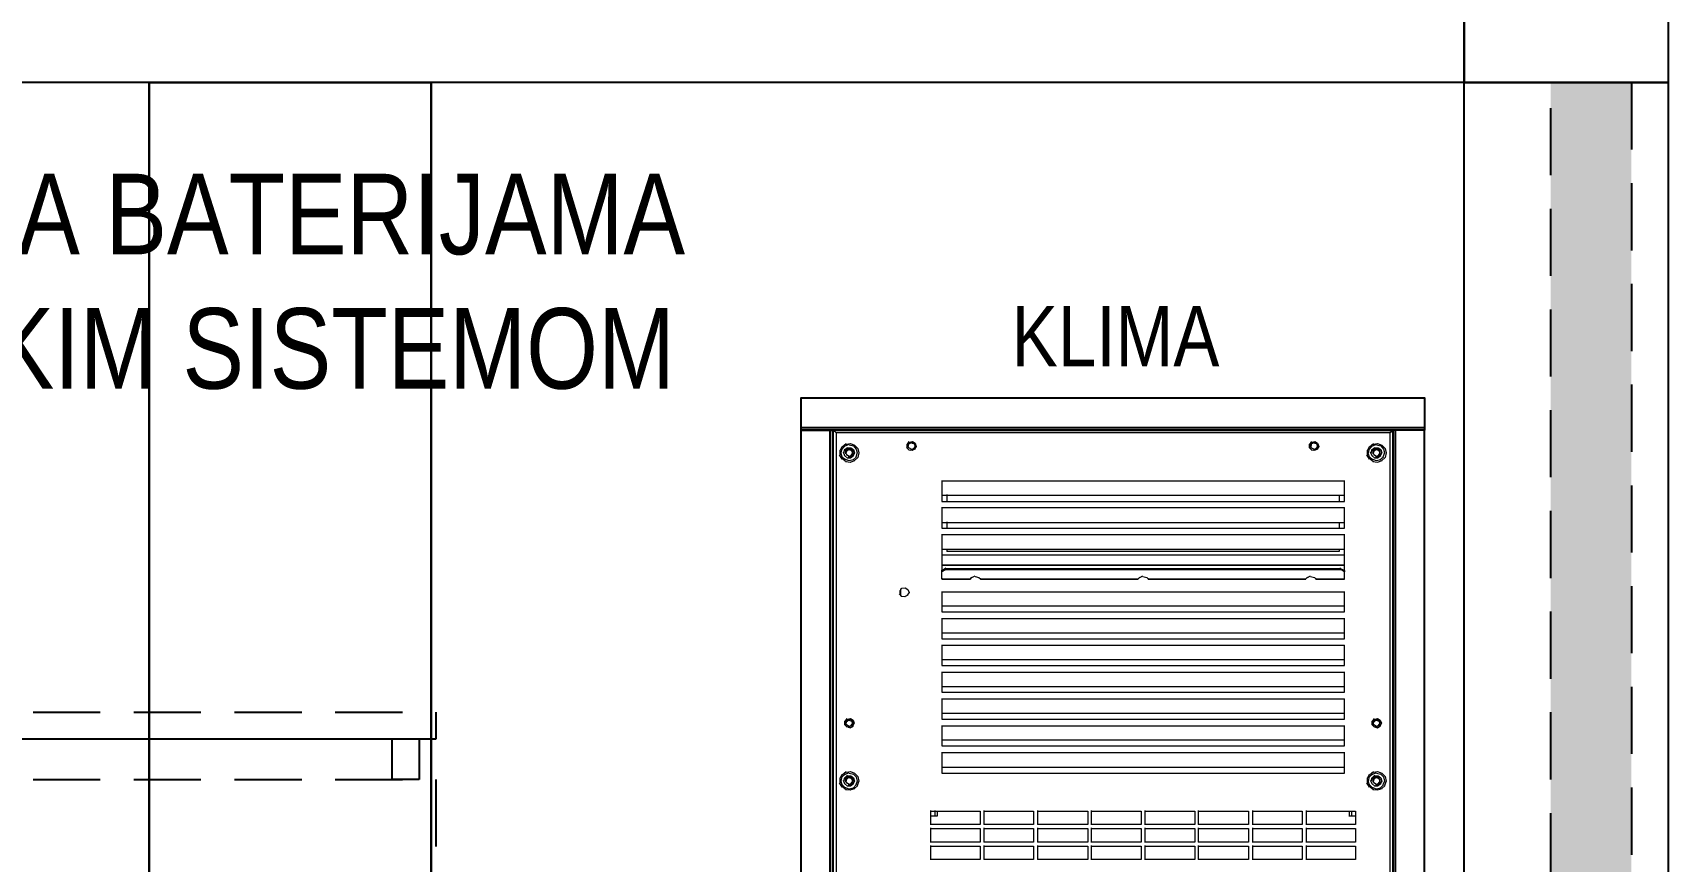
# Model space of a CAD drawing. Header units: millimetres. Extents: x 17886 to 18265, y -8727 to -7321.
# Drawn here: x 17965.95 to 17978.13, y -8646.11 to -8639.94 of the extents above; entities that cross this region are included whole.
import ezdxf

# ---------------------------------------------------------------- set-up
doc = ezdxf.new("R2010")
doc.units = ezdxf.units.MM
doc.linetypes.add('DASHED', pattern=[0.75, 0.5, -0.25])
for name, color, linetype in [('00 uvodnice', 82, 'Continuous'), ('a_rahmen235', 7, 'Continuous'), ('PDF3_Geometry', 7, 'Continuous')]:
    doc.layers.add(name, color=color, linetype=linetype)
doc.layers.add('CRTANJE', color=4, linetype='Continuous', lineweight=30)
doc.styles.add('ARIAL NARROW', font='ARIALN.TTF')

msp = doc.modelspace()

# ---------------------------------------------------------------- hatches: boundary and pattern name
h = msp.add_hatch()
h.set_pattern_fill('AR-SAND', color=3, scale=0.01)
h.set_pattern_definition([(37.5, (-17.32436, -736.39157), (-0.016000313, 0.489413237), [0, -0.38608, 0, -0.4318, 0, -0.41275]), (7.5, (-17.32436, -736.3916), (0.449523283, 0.7168251), [0, -0.20828, 0, -0.34798, 0, -0.13335]), (327.5, (-17.6368, -736.39157), (0.79099237, 0.001437185), [0, -0.127, 0, -0.4572, 0, -0.5969]), (317.5, (-17.6368, -736.3916), (0.763556452, 0.222929323), [0, -0.0635, 0, -0.29972, 0, -0.3429])])
h.paths.add_polyline_path([(17977.25197, -8665.00357), (17977.85197, -8665.00357), (17977.85197, -8640.31357), (17977.25197, -8640.31357)])

# ---------------------------------------------------------------- linework, layer by layer
at = {"color": 3, "linetype": 'DASHED'}
msp.add_lwpolyline([(17977.25197, -8640.31357), (17977.85197, -8640.31357), (17977.85197, -8665.00357), (17977.25197, -8665.00357)], close=True, dxfattribs=at)
at = {"color": 4}
for points in [[(17971.67199, -8642.66107), (17976.31199, -8642.66107), (17976.31199, -8642.90357), (17971.67199, -8642.90357)], [(17976.07699, -8654.90357), (17971.90699, -8654.90357), (17971.90699, -8642.90357), (17976.07699, -8642.90357)]]:
    msp.add_lwpolyline(points, close=True, dxfattribs=at)
for points in [[(17971.67199, -8642.90357), (17971.67199, -8642.88357), (17976.31199, -8642.88357), (17976.31199, -8642.90357), (17971.67199, -8642.90357), (17971.67199, -8642.66107), (17976.31199, -8642.66107), (17976.31199, -8642.90357)], [(17971.90699, -8654.90357), (17971.88699, -8654.90357), (17971.88699, -8642.90357), (17971.90699, -8642.90357), (17971.90699, -8654.90357), (17971.67199, -8654.90357), (17971.67199, -8642.90357), (17971.90699, -8642.90357)], [(17976.07699, -8654.90357), (17976.09699, -8654.90357), (17976.09699, -8642.90357), (17976.07699, -8642.90357), (17976.07699, -8654.90357), (17976.31199, -8654.90357), (17976.31199, -8642.90357), (17976.07699, -8642.90357)]]:
    msp.add_lwpolyline(points, dxfattribs=at)
at = {"color": 4, "linetype": 'DASHED'}
msp.add_lwpolyline([(17968.82698, -8645.20357), (17968.82698, -8645.50357), (17968.62698, -8645.50357), (17968.62698, -8645.20357), (17963.32698, -8645.20357), (17963.32698, -8645.50357), (17963.12698, -8645.50357), (17963.12698, -8645.20357), (17962.95198, -8645.20357), (17962.95198, -8645.00357), (17968.95198, -8645.00357), (17968.95198, -8645.20357), (17962.95198, -8645.20357), (17963.12698, -8645.20357), (17963.12698, -8645.50357), (17962.95198, -8645.50357), (17968.95198, -8645.50357), (17968.95198, -8665.00357), (17968.55198, -8665.00357), (17968.55198, -8664.75357), (17963.35198, -8664.75357), (17963.35198, -8665.00357), (17962.95198, -8665.00357), (17962.95198, -8645.50357)], dxfattribs=at)
at = {"layer": 'a_rahmen235'}
for points in [[(17978.12699, -8640.31357), (17976.60699, -8640.31357), (17976.60699, -8638.20357), (17978.12699, -8638.20357)], [(17976.60699, -8640.31357), (17955.29698, -8640.31357), (17955.29698, -8638.57419), (17976.60699, -8638.57419)], [(17978.12699, -8665.00357), (17976.60699, -8665.00357), (17976.60699, -8640.31357), (17978.12699, -8640.31357)]]:
    msp.add_lwpolyline(points, close=True, dxfattribs=at)
at = {"layer": 'CRTANJE', "lineweight": 30}
msp.add_lwpolyline([(17968.91699, -8665.00357), (17968.91699, -8640.31357), (17966.81699, -8640.31357), (17966.81699, -8665.00357)], close=True, dxfattribs=at)
at = {"layer": 'PDF3_Geometry', "lineweight": 20}
for points in [[(17971.92137, -8642.90357), (17971.92137, -8642.91115), (17971.93092, -8642.92312), (17971.92137, -8642.91115), (17971.90699, -8642.91115), (17971.90699, -8654.89599), (17971.91895, -8654.89599), (17971.93092, -8654.88003), (17971.91895, -8654.89599)], [(17971.92137, -8642.91554), (17971.92137, -8642.90357), (17976.06659, -8642.90357), (17976.06659, -8642.91554)], [(17976.06659, -8642.90357), (17976.06659, -8642.91115), (17976.05305, -8642.92312), (17976.06659, -8642.91115), (17976.07699, -8642.91115), (17976.07699, -8654.89599), (17976.06659, -8654.89599), (17976.05063, -8654.88003), (17976.06659, -8654.89599)], [(17976.07699, -8642.91115), (17976.06502, -8642.91115)], [(17971.97722, -8643.11861), (17971.95728, -8643.08669)], [(17971.96127, -8643.05478), (17971.97722, -8643.02286)], [(17971.96127, -8643.09068), (17971.96127, -8643.05079)], [(17971.97722, -8643.10265), (17971.96525, -8643.06674)], [(17971.96924, -8643.07073), (17971.97722, -8643.03882)], [(17972.00116, -8643.1226), (17971.97323, -8643.09866)], [(17971.97722, -8643.02685), (17972.00515, -8643.00291)], [(17971.97722, -8643.04281), (17972.00116, -8643.01488)], [(17971.99717, -8643.09467), (17971.9852, -8643.06674)], [(17971.98919, -8643.07073), (17971.99717, -8643.04281)], [(17972.01712, -8643.11063), (17971.99318, -8643.09068)], [(17971.99717, -8643.0468), (17972.01712, -8643.03084)], [(17972.00116, -8643.01887), (17972.02909, -8643.0069)], [(17972.01313, -8643.09068), (17972.00116, -8643.06674)], [(17972.00515, -8643.0069), (17972.03707, -8643.00291), (17972.06898, -8643.01488), (17972.09292, -8643.03882), (17972.1009, -8643.07073), (17972.09292, -8643.10664), (17972.065, -8643.13058)], [(17972.00515, -8643.07073), (17972.01313, -8643.05079)], [(17972.02909, -8643.09866), (17972.00914, -8643.08669)], [(17972.01313, -8643.05478), (17972.02909, -8643.04281)], [(17972.01712, -8643.03483), (17972.04106, -8643.03483), (17972.06101, -8643.0468), (17972.06898, -8643.07073), (17972.05702, -8643.09467)], [(17972.04505, -8643.09068), (17972.0251, -8643.09866)], [(17972.02909, -8643.01089), (17972.06101, -8643.01887), (17972.08095, -8643.04281), (17972.08893, -8643.07073), (17972.07696, -8643.10265)], [(17972.02909, -8643.0468), (17972.04505, -8643.05478), (17972.05303, -8643.07073), (17972.04106, -8643.09068)], [(17972.06101, -8643.09467), (17972.03707, -8643.11063)], [(17972.47593, -8643.05079), (17972.45598, -8643.03084)], [(17972.45997, -8643.01089), (17972.47593, -8642.98695)], [(17972.45997, -8643.03483), (17972.45997, -8643.0069)], [(17972.47593, -8643.03882), (17972.46396, -8643.01887)], [(17972.46795, -8643.02286), (17972.47593, -8642.99892)], [(17972.49588, -8643.0468), (17972.47194, -8643.03483)], [(17972.49986, -8643.05478), (17972.47194, -8643.05079)], [(17972.47593, -8642.99094), (17972.49986, -8642.98695), (17972.51981, -8642.99892), (17972.52779, -8643.02286), (17972.51582, -8643.04281)], [(17972.47593, -8643.00291), (17972.49588, -8642.99493)], [(17972.51183, -8643.03882), (17972.49189, -8643.0468)], [(17972.49588, -8642.99892), (17972.51183, -8643.00291), (17972.51981, -8643.02286), (17972.50784, -8643.03882)], [(17972.51981, -8643.04281), (17972.49588, -8643.05478)], [(17975.47214, -8643.05079), (17975.45219, -8643.03084)], [(17975.45618, -8643.01089), (17975.47214, -8642.98695)], [(17975.45618, -8643.03483), (17975.45618, -8643.0069)], [(17975.47214, -8643.03882), (17975.46416, -8643.01887)], [(17975.46815, -8643.02286), (17975.47214, -8642.99892)], [(17975.49208, -8643.0468), (17975.46815, -8643.03483)], [(17975.49607, -8643.05478), (17975.46815, -8643.05079)], [(17975.47214, -8642.99094), (17975.49607, -8642.98695), (17975.51602, -8642.99892), (17975.524, -8643.02286), (17975.51203, -8643.04281)], [(17975.47214, -8643.00291), (17975.49208, -8642.99493)], [(17975.50804, -8643.03882), (17975.4881, -8643.0468)], [(17975.49208, -8642.99892), (17975.50804, -8643.00291), (17975.51602, -8643.02286), (17975.50405, -8643.03882)], [(17975.51602, -8643.04281), (17975.49208, -8643.05478)], [(17975.90302, -8643.11861), (17975.88307, -8643.08669)], [(17975.88706, -8643.05478), (17975.90302, -8643.02286)], [(17975.88706, -8643.09068), (17975.88706, -8643.05079)], [(17975.90302, -8643.10265), (17975.89105, -8643.06674)], [(17975.89504, -8643.07073), (17975.90302, -8643.03882)], [(17975.92695, -8643.1226), (17975.89903, -8643.09866)], [(17975.90302, -8643.02685), (17975.93094, -8643.00291)], [(17975.90302, -8643.04281), (17975.92695, -8643.01488)], [(17975.92296, -8643.09467), (17975.911, -8643.06674)], [(17975.91499, -8643.07073), (17975.92296, -8643.04281)], [(17975.94291, -8643.11063), (17975.91897, -8643.09068)], [(17975.92296, -8643.0468), (17975.94291, -8643.03084)], [(17975.92695, -8643.01887), (17975.95488, -8643.0069)], [(17975.93892, -8643.09068), (17975.92695, -8643.06674)], [(17975.93094, -8643.0069), (17975.96286, -8643.00291), (17975.99478, -8643.01488), (17976.01872, -8643.03882), (17976.02669, -8643.07073), (17976.01872, -8643.10664), (17975.99079, -8643.13058)], [(17975.93094, -8643.07073), (17975.93892, -8643.05079)], [(17975.95488, -8643.09866), (17975.93493, -8643.08669)], [(17975.93892, -8643.05478), (17975.95488, -8643.04281)], [(17975.94291, -8643.03483), (17975.96685, -8643.03483), (17975.9868, -8643.0468), (17975.99478, -8643.07073), (17975.98281, -8643.09467)], [(17975.97084, -8643.09068), (17975.95089, -8643.09866)], [(17975.95488, -8643.01089), (17975.9868, -8643.01887), (17976.00675, -8643.04281), (17976.01473, -8643.07073), (17976.00276, -8643.10265)], [(17975.95488, -8643.0468), (17975.97084, -8643.05478), (17975.97882, -8643.07073), (17975.96685, -8643.09068)], [(17975.9868, -8643.09467), (17975.96286, -8643.11063)], [(17972.00515, -8643.13856), (17971.97323, -8643.11462)], [(17972.02909, -8643.13058), (17971.99717, -8643.11861)], [(17972.03707, -8643.14255), (17972.00116, -8643.13856)], [(17972.04106, -8643.11063), (17972.01313, -8643.11063)], [(17972.06101, -8643.1226), (17972.0251, -8643.13058)], [(17972.06898, -8643.13058), (17972.03308, -8643.14255)], [(17972.08095, -8643.10265), (17972.05702, -8643.1226)], [(17975.93094, -8643.13856), (17975.89903, -8643.11462)], [(17975.95488, -8643.13058), (17975.92296, -8643.11861)], [(17975.96286, -8643.14255), (17975.92695, -8643.13856)], [(17975.96685, -8643.11063), (17975.93892, -8643.11063)], [(17975.9868, -8643.1226), (17975.95089, -8643.13058)], [(17975.99478, -8643.13058), (17975.95887, -8643.14255)], [(17976.00675, -8643.10265), (17975.98281, -8643.1226)], [(17972.7153, -8643.38591), (17975.7155, -8643.38591), (17975.7155, -8643.27819)], [(17975.7155, -8643.28218), (17972.7153, -8643.28218)], [(17972.71929, -8643.27819), (17972.71929, -8643.38591), (17972.71929, -8643.43379), (17975.7155, -8643.43379), (17975.7155, -8643.38192)], [(17972.75919, -8643.43379), (17972.75919, -8643.38192)], [(17975.67561, -8643.38591), (17975.67561, -8643.43379)], [(17972.7153, -8643.58939), (17975.7155, -8643.58939), (17975.7155, -8643.47768)], [(17975.7155, -8643.48167), (17972.7153, -8643.48167)], [(17972.71929, -8643.47768), (17972.71929, -8643.58939), (17972.71929, -8643.63327), (17975.7155, -8643.63327), (17975.7155, -8643.5854)], [(17972.75919, -8643.63327), (17972.75919, -8643.5854)], [(17972.7153, -8643.78887), (17975.7155, -8643.78887), (17975.7155, -8643.67716)], [(17975.7155, -8643.68115), (17972.7153, -8643.68115)], [(17972.71929, -8643.67716), (17972.71929, -8643.78887), (17972.71929, -8643.83275)], [(17975.67561, -8643.58939), (17975.67561, -8643.63327)], [(17972.7153, -8643.95643), (17972.74722, -8643.94047), (17972.74722, -8643.93249), (17975.68758, -8643.93249), (17975.7155, -8643.94845), (17975.7155, -8643.90856), (17975.7155, -8643.90457), (17975.7155, -8643.83275), (17972.71929, -8643.83275), (17972.71929, -8643.90457)], [(17975.67561, -8643.78887), (17975.67561, -8643.80483), (17972.7552, -8643.80483)], [(17972.75919, -8643.80483), (17972.75919, -8643.78488)], [(17975.7155, -8643.83275), (17975.7155, -8643.78488)], [(17972.71929, -8643.90058), (17972.71929, -8643.90856), (17972.71929, -8643.94845), (17972.74722, -8643.9285)], [(17972.71929, -8643.95643), (17972.71929, -8643.94446)], [(17972.71929, -8644.0083), (17972.71929, -8643.95244)], [(17972.74722, -8643.94047), (17975.68758, -8643.94047), (17975.68758, -8643.9285)], [(17975.50405, -8644.01229), (17975.7155, -8644.01229), (17975.7155, -8644.0083), (17975.7155, -8643.95244)], [(17975.7155, -8643.94845), (17975.7155, -8643.95643), (17975.68359, -8643.93648)], [(17972.4081, -8644.10006), (17972.42007, -8644.07612)], [(17972.42007, -8644.08011), (17972.44401, -8644.07612), (17972.46396, -8644.08809), (17972.47593, -8644.11203), (17972.45997, -8644.13197)], [(17972.71929, -8644.00431), (17972.71929, -8644.01229), (17972.93074, -8644.01229), (17972.92277, -8644.01229)], [(17972.92675, -8644.01229), (17972.92675, -8644.0083)], [(17972.93074, -8644.0083), (17972.94271, -8643.99633)], [(17972.94271, -8644.00032), (17972.96665, -8643.98835)], [(17972.96665, -8643.99234), (17972.99458, -8644.00032), (17973.00655, -8644.0083), (17973.00655, -8644.01229), (17973.00655, -8644.0083), (17973.00655, -8644.01229), (17973.00655, -8644.00431)], [(17973.00655, -8644.01229), (17974.1795, -8644.01229)], [(17974.17152, -8644.01229), (17974.1795, -8644.01229), (17974.1795, -8644.0083), (17974.19147, -8643.99633)], [(17974.19147, -8644.00032), (17974.2154, -8643.98835)], [(17974.2154, -8643.99234), (17974.24333, -8644.00032), (17974.2553, -8644.0083), (17974.2553, -8644.01229), (17974.2553, -8644.0083), (17974.2553, -8644.01229), (17974.2553, -8644.00431)], [(17974.2553, -8644.01229), (17975.42825, -8644.01229)], [(17975.42027, -8644.01229), (17975.42825, -8644.01229), (17975.42825, -8644.0083), (17975.44022, -8643.99633)], [(17975.44022, -8644.00032), (17975.46416, -8643.98835)], [(17975.46416, -8643.99234), (17975.49208, -8644.00032), (17975.50405, -8644.0083), (17975.50405, -8644.01229), (17975.50405, -8644.0083), (17975.50405, -8644.01229), (17975.50405, -8644.00431)], [(17972.42007, -8644.13995), (17972.40411, -8644.12001)], [(17972.4081, -8644.124), (17972.4081, -8644.09607)], [(17972.41209, -8644.13596), (17972.41209, -8644.0841)], [(17972.44401, -8644.14394), (17972.41608, -8644.13995)], [(17972.46396, -8644.13197), (17972.44002, -8644.14394)], [(17972.7153, -8644.21177), (17975.7155, -8644.21177), (17975.7155, -8644.10405)], [(17975.7155, -8644.10804), (17972.7153, -8644.10804)], [(17972.71929, -8644.10405), (17972.71929, -8644.21177), (17972.71929, -8644.25565), (17975.7155, -8644.25565), (17975.7155, -8644.20778)], [(17972.7153, -8644.41125), (17975.7155, -8644.41125), (17975.7155, -8644.30353)], [(17975.7155, -8644.30752), (17972.7153, -8644.30752)], [(17972.71929, -8644.30353), (17972.71929, -8644.41125), (17972.71929, -8644.45513), (17975.7155, -8644.45513), (17975.7155, -8644.40726)], [(17972.7153, -8644.61073), (17975.7155, -8644.61073), (17975.7155, -8644.50301)], [(17975.7155, -8644.507), (17972.7153, -8644.507)], [(17972.71929, -8644.50301), (17972.71929, -8644.61073), (17972.71929, -8644.65462), (17975.7155, -8644.65462), (17975.7155, -8644.60674)], [(17972.7153, -8644.81021), (17975.7155, -8644.81021), (17975.7155, -8644.70249)], [(17975.7155, -8644.70648), (17972.7153, -8644.70648)], [(17972.71929, -8644.70249), (17972.71929, -8644.81021), (17972.71929, -8644.8541), (17975.7155, -8644.8541), (17975.7155, -8644.80622)], [(17972.7153, -8645.00969), (17975.7155, -8645.00969), (17975.7155, -8644.90197)], [(17975.7155, -8644.90596), (17972.7153, -8644.90596)], [(17972.71929, -8644.90197), (17972.71929, -8645.00969), (17972.71929, -8645.05358), (17975.7155, -8645.05358), (17975.7155, -8645.0057)], [(17971.99717, -8645.07353), (17972.01313, -8645.04959)], [(17972.01313, -8645.05358), (17972.03707, -8645.04959), (17972.05702, -8645.06156), (17972.065, -8645.0855), (17972.05303, -8645.10943)], [(17975.92296, -8645.07353), (17975.93892, -8645.04959)], [(17975.93892, -8645.05358), (17975.96286, -8645.04959), (17975.98281, -8645.06156), (17975.99079, -8645.0855), (17975.97882, -8645.10943)], [(17972.01313, -8645.11342), (17971.99318, -8645.09347)], [(17971.99717, -8645.09746), (17971.99717, -8645.06954)], [(17972.01313, -8645.10145), (17972.00116, -8645.08151)], [(17972.00515, -8645.0855), (17972.01313, -8645.06555)], [(17972.02909, -8645.10943), (17972.00914, -8645.09746)], [(17972.03707, -8645.1214), (17972.00914, -8645.10943)], [(17972.01313, -8645.06954), (17972.02909, -8645.05757)], [(17972.04505, -8645.10145), (17972.0251, -8645.10943)], [(17972.02909, -8645.06156), (17972.04505, -8645.06954), (17972.05303, -8645.0855), (17972.04106, -8645.10145)], [(17972.05702, -8645.10943), (17972.03308, -8645.1214)], [(17972.7153, -8645.20917), (17975.7155, -8645.20917), (17975.7155, -8645.10145)], [(17975.7155, -8645.10544), (17972.7153, -8645.10544)], [(17972.71929, -8645.10145), (17972.71929, -8645.20917), (17972.71929, -8645.25306), (17975.7155, -8645.25306), (17975.7155, -8645.20518)], [(17975.93892, -8645.11342), (17975.91897, -8645.09347)], [(17975.92296, -8645.09746), (17975.92296, -8645.06954)], [(17975.93892, -8645.10145), (17975.92695, -8645.08151)], [(17975.93094, -8645.0855), (17975.93892, -8645.06555)], [(17975.95488, -8645.10943), (17975.93493, -8645.09746)], [(17975.96286, -8645.1214), (17975.93493, -8645.10943)], [(17975.93892, -8645.06954), (17975.95488, -8645.05757)], [(17975.97084, -8645.10145), (17975.95089, -8645.10943)], [(17975.95488, -8645.06156), (17975.97084, -8645.06954), (17975.97882, -8645.0855), (17975.96685, -8645.10145)], [(17975.98281, -8645.10943), (17975.95887, -8645.1214)], [(17972.7153, -8645.41265), (17975.7155, -8645.41265), (17975.7155, -8645.30094)], [(17975.7155, -8645.30493), (17972.7153, -8645.30493)], [(17972.71929, -8645.30094), (17972.71929, -8645.41265), (17972.71929, -8645.45653), (17975.7155, -8645.45653), (17975.7155, -8645.40866)], [(17971.97722, -8645.56026), (17971.95728, -8645.52834)], [(17971.96127, -8645.49643), (17971.97722, -8645.46451)], [(17971.96127, -8645.53233), (17971.96127, -8645.49244)], [(17971.97722, -8645.5443), (17971.96525, -8645.51239)], [(17971.96924, -8645.51638), (17971.97722, -8645.48047)], [(17971.97722, -8645.4685), (17972.00515, -8645.44456)], [(17971.97722, -8645.48446), (17972.00116, -8645.46052)], [(17971.99717, -8645.53632), (17971.9852, -8645.51239)], [(17971.98919, -8645.51638), (17971.99717, -8645.48845)], [(17972.01712, -8645.55228), (17971.99318, -8645.53233)], [(17971.99717, -8645.49244), (17972.01712, -8645.47249)], [(17972.00116, -8645.46451), (17972.02909, -8645.45254)], [(17972.01313, -8645.53233), (17972.00116, -8645.51239)], [(17972.00515, -8645.44855), (17972.03707, -8645.44456), (17972.06898, -8645.45653), (17972.09292, -8645.48047), (17972.1009, -8645.51638), (17972.08893, -8645.54829)], [(17972.00515, -8645.51638), (17972.01313, -8645.49244)], [(17972.02909, -8645.54031), (17972.00914, -8645.52834)], [(17972.01313, -8645.49643), (17972.02909, -8645.48446)], [(17972.01712, -8645.47648), (17972.04106, -8645.47648), (17972.06101, -8645.49244), (17972.06898, -8645.51638), (17972.05702, -8645.53632)], [(17972.04505, -8645.53233), (17972.0251, -8645.54031)], [(17972.02909, -8645.45653), (17972.06101, -8645.46451), (17972.08095, -8645.48446), (17972.08893, -8645.51638), (17972.07696, -8645.5443)], [(17972.02909, -8645.48845), (17972.04505, -8645.49643), (17972.05303, -8645.51638), (17972.04106, -8645.53233)], [(17972.06101, -8645.53632), (17972.03707, -8645.55228)], [(17975.90302, -8645.56026), (17975.88307, -8645.52834)], [(17975.88706, -8645.49643), (17975.90302, -8645.46451)], [(17975.88706, -8645.53233), (17975.88706, -8645.49244)], [(17975.90302, -8645.5443), (17975.89105, -8645.51239)], [(17975.89504, -8645.51638), (17975.90302, -8645.48047)], [(17975.90302, -8645.4685), (17975.93094, -8645.44456)], [(17975.90302, -8645.48446), (17975.92695, -8645.46052)], [(17975.92296, -8645.53632), (17975.911, -8645.51239)], [(17975.91499, -8645.51638), (17975.92296, -8645.48845)], [(17975.94291, -8645.55228), (17975.91897, -8645.53233)], [(17975.92296, -8645.49244), (17975.94291, -8645.47249)], [(17975.92695, -8645.46451), (17975.95488, -8645.45254)], [(17975.93892, -8645.53233), (17975.92695, -8645.51239)], [(17975.93094, -8645.44855), (17975.96286, -8645.44456), (17975.99478, -8645.45653), (17976.01872, -8645.48047), (17976.02669, -8645.51638), (17976.01473, -8645.54829)], [(17975.93094, -8645.51638), (17975.93892, -8645.49244)], [(17975.95488, -8645.54031), (17975.93493, -8645.52834)], [(17975.93892, -8645.49643), (17975.95488, -8645.48446)], [(17975.94291, -8645.47648), (17975.96685, -8645.47648), (17975.9868, -8645.49244), (17975.99478, -8645.51638), (17975.98281, -8645.53632)], [(17975.97084, -8645.53233), (17975.95089, -8645.54031)], [(17975.95488, -8645.45653), (17975.9868, -8645.46451), (17976.00675, -8645.48446), (17976.01473, -8645.51638), (17976.00276, -8645.5443)], [(17975.95488, -8645.48845), (17975.97084, -8645.49643), (17975.97882, -8645.51638), (17975.96685, -8645.53233)], [(17975.9868, -8645.53632), (17975.96286, -8645.55228)], [(17972.00116, -8645.56824), (17971.97323, -8645.54031)], [(17972.00515, -8645.58021), (17971.97323, -8645.55627)], [(17972.02909, -8645.57622), (17971.99717, -8645.56425)], [(17972.03707, -8645.5842), (17972.00116, -8645.58021)], [(17972.04106, -8645.55228), (17972.01313, -8645.55228)], [(17972.06101, -8645.56824), (17972.0251, -8645.57622)], [(17972.06898, -8645.57223), (17972.03308, -8645.5842)], [(17972.08095, -8645.5443), (17972.05702, -8645.56824)], [(17972.09292, -8645.54829), (17972.065, -8645.57223)], [(17975.92695, -8645.56824), (17975.89903, -8645.54031)], [(17975.93094, -8645.58021), (17975.89903, -8645.55627)], [(17975.95488, -8645.57622), (17975.92296, -8645.56425)], [(17975.96286, -8645.5842), (17975.92695, -8645.58021)], [(17975.96685, -8645.55228), (17975.93892, -8645.55228)], [(17975.9868, -8645.56824), (17975.95089, -8645.57622)], [(17975.99478, -8645.57223), (17975.95887, -8645.5842)], [(17976.00675, -8645.5443), (17975.98281, -8645.56824)], [(17976.01872, -8645.54829), (17975.99079, -8645.57223)], [(17972.63551, -8645.73979), (17973.00256, -8645.73979), (17973.00256, -8645.83954), (17972.63152, -8645.83954)], [(17972.68339, -8645.73979), (17972.68339, -8645.7757), (17972.63152, -8645.7757)], [(17972.63551, -8645.83954), (17972.63551, -8645.7358)], [(17972.66743, -8645.7757), (17972.66743, -8645.7358)], [(17973.03447, -8645.73979), (17973.40152, -8645.73979), (17973.40152, -8645.83954), (17973.03049, -8645.83954)], [(17973.03447, -8645.83954), (17973.03447, -8645.7358)], [(17973.43344, -8645.73979), (17973.80447, -8645.73979), (17973.80447, -8645.83954), (17973.42945, -8645.83954)], [(17973.43344, -8645.83954), (17973.43344, -8645.7358)], [(17973.8324, -8645.73979), (17974.20344, -8645.73979), (17974.20344, -8645.83954), (17973.82841, -8645.83954)], [(17973.8324, -8645.83954), (17973.8324, -8645.7358)], [(17974.23136, -8645.73979), (17974.6024, -8645.73979), (17974.6024, -8645.83954), (17974.22737, -8645.83954)], [(17974.23136, -8645.83954), (17974.23136, -8645.7358)], [(17974.63033, -8645.73979), (17975.00136, -8645.73979), (17975.00136, -8645.83954), (17974.62634, -8645.83954)], [(17974.63033, -8645.83954), (17974.63033, -8645.7358)], [(17975.03328, -8645.73979), (17975.40032, -8645.73979), (17975.40032, -8645.83954), (17975.02929, -8645.83954)], [(17975.03328, -8645.83954), (17975.03328, -8645.7358)], [(17975.43224, -8645.73979), (17975.79929, -8645.73979), (17975.79929, -8645.83954), (17975.42825, -8645.83954)], [(17975.43224, -8645.83954), (17975.43224, -8645.7358)], [(17975.79929, -8645.7757), (17975.74742, -8645.7757)], [(17975.75141, -8645.73979), (17975.75141, -8645.7757)], [(17975.76737, -8645.73979), (17975.76737, -8645.7757)], [(17972.63551, -8645.86746), (17973.00256, -8645.86746), (17973.00256, -8645.97119), (17972.63152, -8645.97119)], [(17972.63551, -8645.97119), (17972.63551, -8645.86347)], [(17973.03447, -8645.86746), (17973.40152, -8645.86746), (17973.40152, -8645.97119), (17973.03049, -8645.97119)], [(17973.03447, -8645.97119), (17973.03447, -8645.86347)], [(17973.43344, -8645.86746), (17973.80447, -8645.86746), (17973.80447, -8645.97119), (17973.42945, -8645.97119)], [(17973.43344, -8645.97119), (17973.43344, -8645.86347)], [(17973.8324, -8645.86746), (17974.20344, -8645.86746), (17974.20344, -8645.97119), (17973.82841, -8645.97119)], [(17973.8324, -8645.97119), (17973.8324, -8645.86347)], [(17974.23136, -8645.86746), (17974.6024, -8645.86746), (17974.6024, -8645.97119), (17974.22737, -8645.97119)], [(17974.23136, -8645.97119), (17974.23136, -8645.86347)], [(17974.63033, -8645.86746), (17975.00136, -8645.86746), (17975.00136, -8645.97119), (17974.62634, -8645.97119)], [(17974.63033, -8645.97119), (17974.63033, -8645.86347)], [(17975.03328, -8645.86746), (17975.40032, -8645.86746), (17975.40032, -8645.97119), (17975.02929, -8645.97119)], [(17975.03328, -8645.97119), (17975.03328, -8645.86347)], [(17975.43224, -8645.86746), (17975.79929, -8645.86746), (17975.79929, -8645.97119), (17975.42825, -8645.97119)], [(17975.43224, -8645.97119), (17975.43224, -8645.86347)], [(17972.63551, -8645.99912), (17973.00256, -8645.99912), (17973.00256, -8646.09886), (17972.63152, -8646.09886)], [(17972.63551, -8646.09886), (17972.63551, -8645.99513)], [(17973.03447, -8645.99912), (17973.40152, -8645.99912), (17973.40152, -8646.09886), (17973.03049, -8646.09886)], [(17973.03447, -8646.09886), (17973.03447, -8645.99513)], [(17973.43344, -8645.99912), (17973.80447, -8645.99912), (17973.80447, -8646.09886), (17973.42945, -8646.09886)], [(17973.43344, -8646.09886), (17973.43344, -8645.99513)], [(17973.8324, -8645.99912), (17974.20344, -8645.99912), (17974.20344, -8646.09886), (17973.82841, -8646.09886)], [(17973.8324, -8646.09886), (17973.8324, -8645.99513)], [(17974.23136, -8645.99912), (17974.6024, -8645.99912), (17974.6024, -8646.09886), (17974.22737, -8646.09886)], [(17974.23136, -8646.09886), (17974.23136, -8645.99513)], [(17974.63033, -8645.99912), (17975.00136, -8645.99912), (17975.00136, -8646.09886), (17974.62634, -8646.09886)], [(17974.63033, -8646.09886), (17974.63033, -8645.99513)], [(17975.03328, -8645.99912), (17975.40032, -8645.99912), (17975.40032, -8646.09886), (17975.02929, -8646.09886)], [(17975.03328, -8646.09886), (17975.03328, -8645.99513)], [(17975.43224, -8645.99912), (17975.79929, -8645.99912), (17975.79929, -8646.09886), (17975.42825, -8646.09886)], [(17975.43224, -8646.09886), (17975.43224, -8645.99513)]]:
    msp.add_lwpolyline(points, dxfattribs=at)
at = {"layer": 'PDF3_Geometry', "color": 5, "lineweight": 13}
for points in [[(17976.05462, -8642.92312), (17971.92935, -8642.92312)], [(17976.05462, -8642.91913), (17976.05462, -8654.88402), (17971.93334, -8654.88402), (17971.93334, -8642.91913)], [(17972.71929, -8643.90457), (17975.7155, -8643.90457)], [(17972.71929, -8643.90856), (17975.7155, -8643.90856)], [(17972.71929, -8644.0083), (17972.93074, -8644.0083)], [(17973.00655, -8644.0083), (17974.1795, -8644.0083)], [(17974.2553, -8644.0083), (17975.42825, -8644.0083)], [(17975.50405, -8644.0083), (17975.7155, -8644.0083)]]:
    msp.add_lwpolyline(points, dxfattribs=at)
at = {"layer": 'PDF3_Geometry', "lineweight": 20}
for points in [[(17976.05861, -8642.91514), (17976.05861, -8642.91913)], [(17972.93074, -8644.0083), (17972.93074, -8644.01229)], [(17974.17551, -8644.0083), (17974.17551, -8644.01229)], [(17975.42426, -8644.0083), (17975.42426, -8644.01229)]]:
    msp.add_lwpolyline(points, close=True, dxfattribs=at)
at = {"layer": 'PDF3_Geometry', "lineweight": 13}
for points in [[(17972.02111, -8643.04281), (17971.99717, -8643.05877)], [(17972.00116, -8643.05877), (17972.00116, -8643.07871)], [(17972.04106, -8643.04281), (17972.01712, -8643.04281)], [(17972.02111, -8643.10265), (17972.04505, -8643.09866), (17972.05702, -8643.07871)], [(17972.05702, -8643.05877), (17972.03707, -8643.03882)], [(17972.05702, -8643.0827), (17972.05702, -8643.05478)], [(17972.48391, -8642.99493), (17972.46396, -8643.0069)], [(17972.46795, -8643.0069), (17972.46396, -8643.03084)], [(17972.50784, -8642.99493), (17972.47992, -8642.99493)], [(17972.4879, -8643.05079), (17972.50784, -8643.04281)], [(17972.51981, -8643.01089), (17972.50385, -8642.99094)], [(17972.50784, -8643.0468), (17972.5238, -8643.02685)], [(17972.5238, -8643.03084), (17972.51582, -8643.0069)], [(17975.48012, -8642.99493), (17975.46017, -8643.0069)], [(17975.46416, -8643.0069), (17975.46017, -8643.03084)], [(17975.50405, -8642.99493), (17975.47613, -8642.99493)], [(17975.48411, -8643.05079), (17975.50405, -8643.04281)], [(17975.52001, -8643.01089), (17975.50006, -8642.99094)], [(17975.50405, -8643.0468), (17975.52001, -8643.02685)], [(17975.52001, -8643.03084), (17975.52001, -8643.0069)], [(17975.9469, -8643.04281), (17975.92296, -8643.05877)], [(17975.92695, -8643.05877), (17975.92695, -8643.07871)], [(17975.96685, -8643.04281), (17975.94291, -8643.04281)], [(17975.9469, -8643.10265), (17975.97084, -8643.09866), (17975.98281, -8643.07871)], [(17975.98281, -8643.05877), (17975.96286, -8643.03882)], [(17975.98281, -8643.0827), (17975.98281, -8643.05478)], [(17972.02111, -8645.05757), (17971.99717, -8645.06954)], [(17972.00116, -8645.06954), (17972.00116, -8645.09347)], [(17972.04106, -8645.05757), (17972.01712, -8645.05757)], [(17972.02111, -8645.11342), (17972.04505, -8645.11342), (17972.05702, -8645.08949)], [(17972.05702, -8645.07353), (17972.03707, -8645.05358)], [(17972.05702, -8645.09347), (17972.05702, -8645.06954)], [(17975.9469, -8645.05757), (17975.92296, -8645.06954)], [(17975.92695, -8645.06954), (17975.92695, -8645.09347)], [(17975.96685, -8645.05757), (17975.94291, -8645.05757)], [(17975.9469, -8645.11342), (17975.97084, -8645.11342), (17975.98281, -8645.08949)], [(17975.98281, -8645.07353), (17975.96286, -8645.05358)], [(17975.98281, -8645.09347), (17975.98281, -8645.06954)], [(17972.02111, -8645.48446), (17971.99717, -8645.50042)], [(17972.00116, -8645.50042), (17972.00116, -8645.52435)], [(17972.04106, -8645.48845), (17972.01712, -8645.48047)], [(17972.02111, -8645.5443), (17972.04505, -8645.54031), (17972.05702, -8645.52036)], [(17972.05702, -8645.50441), (17972.03707, -8645.48446)], [(17972.05702, -8645.52435), (17972.05702, -8645.50042)], [(17975.9469, -8645.48446), (17975.92296, -8645.50042)], [(17975.92695, -8645.50042), (17975.92695, -8645.52435)], [(17975.96685, -8645.48845), (17975.94291, -8645.48047)], [(17975.9469, -8645.5443), (17975.97084, -8645.54031), (17975.98281, -8645.52036)], [(17975.98281, -8645.50441), (17975.96286, -8645.48446)], [(17975.98281, -8645.52435), (17975.98281, -8645.50042)]]:
    msp.add_lwpolyline(points, dxfattribs=at)

# ---------------------------------------------------------------- texts
at = {"layer": '00 uvodnice', "color": 0, "linetype": 'Continuous', "attachment_point": 2, "style": 'ARIAL NARROW'}
for s, insert, char_height, width in [('KONTEJNER SA BATERIJAMA \\Pi ISPRAVLJAČKIM SISTEMOM', (17965.9187, -8640.99306), 0.6, 21.7709803), ('KLIMA', (17974.01188, -8641.97828), 0.45, 3.8427662)]:
    msp.add_mtext(s, dxfattribs=dict(at, insert=insert, char_height=char_height, width=width))

doc.saveas('drawing.dxf')
